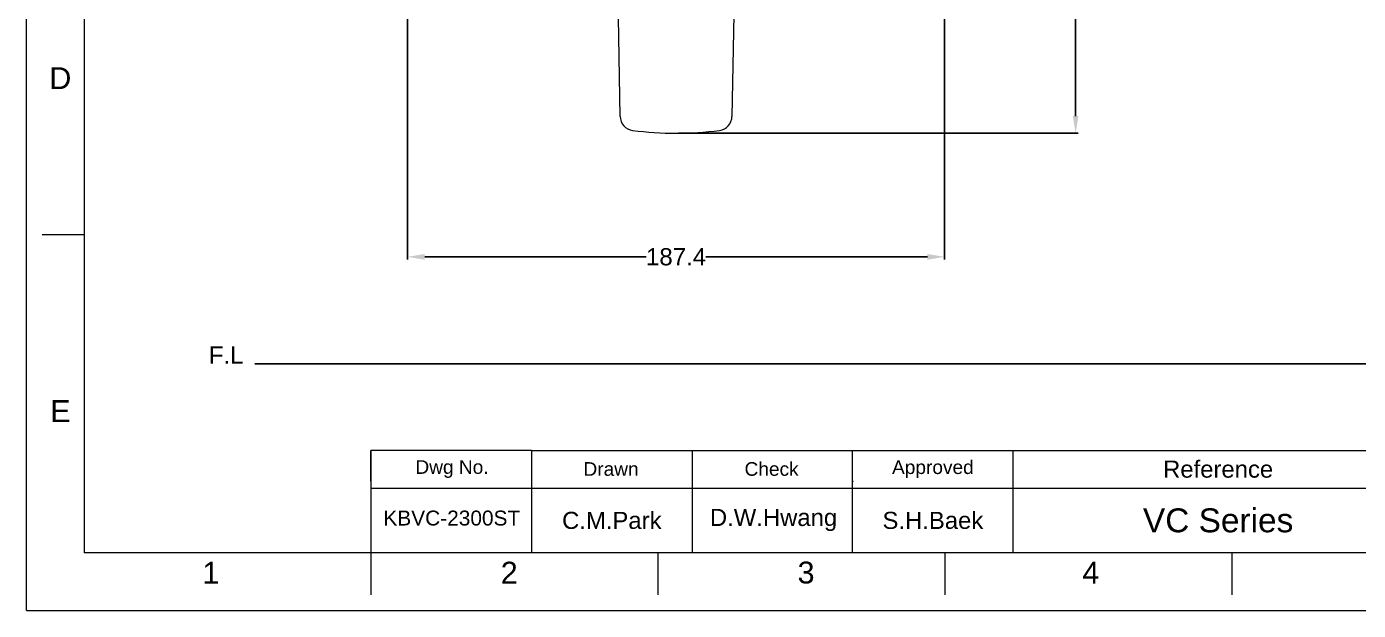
# Model space of a CAD drawing. Header units: millimetres. Extents: x 14295 to 15136, y 4961 to 5556.
# Drawn here: x 14295.3 to 14760, y 4960.9 to 5164.5 of the extents above; entities that cross this region are included whole.
import ezdxf
from ezdxf.enums import TextEntityAlignment as Align

# ---------------------------------------------------------------- set-up
doc = ezdxf.new("R2010")
doc.units = ezdxf.units.MM
doc.layers.add('DIM', color=3, linetype='Continuous', lineweight=9)
doc.layers.add('FORM', color=7, linetype='Continuous', lineweight=13)
doc.layers.add('TEXT', color=2, linetype='Continuous')
doc.layers.add('벽', color=2, linetype='Continuous')
doc.styles.get("Standard").update_dxf_attribs({"font": 'arial.ttf'})
doc.dimstyles.new('겸용-샤워욕조용1', dxfattribs={"dimscale": 0.6, "dimtxt": 10, "dimasz": 10, "dimexe": 1.5, "dimexo": 1.5, "dimgap": 1, "dimtad": 0, "dimtih": 1, "dimtoh": 1, "dimdec": 1, "dimdsep": 46, "dimtxsty": 'Standard', "dimcen": 2.5, "dimclrd": 5, "dimclre": 5, "dimclrt": 5, "dimadec": 1, "dimazin": 2, "dimtfac": 1, "dimtdec": 1, "dimtmove": 0, "dimatfit": 3, "dimfxl": 1.25, "dimarcsym": 0})

# ---------------------------------------------------------------- blocks, each defined once
blk = doc.blocks.new('*D1')
at = {"layer": 'Defpoints', "color": 0, "transparency": 16777216}
for p in [(14428.22, 5284.53), (14615.61, 5284.01), (14615.61, 5084.17)]:
    blk.add_point(p, dxfattribs=at)
at = {"layer": 'DIM', "color": 5, "lineweight": -2, "transparency": 16777216}
for p, q in [((14428.22, 5283.63), (14428.22, 5083.27)), ((14615.61, 5283.11), (14615.61, 5083.27)), ((14434.22, 5084.17), (14511.49, 5084.17)), ((14609.61, 5084.17), (14532.35, 5084.17))]:
    blk.add_line(p, q, dxfattribs=at)
at = {"layer": 'DIM', "color": 5, "transparency": 16777216}
for points in [[(14434.22, 5085.17), (14434.22, 5083.17), (14428.22, 5084.17)], [(14609.61, 5085.17), (14609.61, 5083.17), (14615.61, 5084.17)]]:
    blk.add_solid(points, dxfattribs=at)
at = {"layer": 'DIM', "color": 5, "transparency": 16777216, "insert": (14521.92, 5084.17), "char_height": 6, "attachment_point": 5}
blk.add_mtext('187.4', dxfattribs=at)
blk = doc.blocks.new('*D10')
at = {"layer": 'Defpoints', "color": 0, "transparency": 16777216}
for p in [(14623.93, 5344.11), (14661.35, 5344.11), (14521.93, 5127.31)]:
    blk.add_point(p, dxfattribs=at)
at = {"layer": 'DIM', "color": 5, "lineweight": -2, "transparency": 16777216}
for p, q in [((14624.83, 5344.11), (14662.25, 5344.11)), ((14661.35, 5338.11), (14661.35, 5239.37)), ((14661.35, 5133.31), (14661.35, 5232.04)), ((14522.83, 5127.31), (14662.25, 5127.31))]:
    blk.add_line(p, q, dxfattribs=at)
at = {"layer": 'DIM', "color": 5, "transparency": 16777216}
for points in [[(14660.35, 5338.11), (14662.35, 5338.11), (14661.35, 5344.11)], [(14660.35, 5133.31), (14662.35, 5133.31), (14661.35, 5127.31)]]:
    blk.add_solid(points, dxfattribs=at)
at = {"layer": 'DIM', "color": 5, "transparency": 16777216, "insert": (14661.35, 5235.71), "char_height": 6, "attachment_point": 5}
blk.add_mtext('216.8', dxfattribs=at)

msp = doc.modelspace()

# ---------------------------------------------------------------- linework, layer by layer
at = {"linetype": 'Continuous', "lineweight": 18}
for p, q in [((14502.43, 5133.18), (14501.62, 5180.39)), ((14542.24, 5180.39), (14541.43, 5133.18))]:
    msp.add_line(p, q, dxfattribs=at)
for centre, radius, start, end in [((14507.42, 5133.26), 5, 180.9824, 262.4509), ((14536.43, 5133.26), 5, 277.5491, 359.0176), ((14521.93, 5242.68), 115.38, 262.4509, 270), ((14521.93, 5242.68), 115.38, 270, 277.5491)]:
    msp.add_arc(centre, radius, start, end, dxfattribs=at)
at = {"layer": 'FORM', "color": 7, "linetype": 'Continuous'}
for p, q in [((14295.33, 4960.85), (14295.33, 5555.56)), ((14315.36, 5535.53), (14315.36, 4980.88)), ((14315.36, 5091.81), (14300.8, 5091.81)), ((14471.49, 5016.63), (14415.47, 5016.63)), ((14415.47, 5016.63), (14415.47, 4980.88)), ((14415.47, 5005.91), (14415.47, 5016.63)), ((15116.31, 4980.88), (14315.36, 4980.88)), ((14415.47, 4980.88), (14415.47, 4966.32)), ((14515.59, 4980.88), (14515.59, 4966.32)), ((14615.71, 4980.88), (14615.71, 4966.32)), ((14715.83, 4980.88), (14715.83, 4966.32)), ((14295.33, 4960.85), (15136.33, 4960.85))]:
    msp.add_line(p, q, dxfattribs=at)
at = {"layer": 'FORM'}
for p, q in [((14471.49, 5016.63), (15116.31, 5016.63)), ((14471.49, 5016.63), (14471.49, 4980.88)), ((14527.51, 5016.63), (14527.51, 4980.88)), ((14583.53, 4980.88), (14583.53, 5016.63)), ((14639.55, 4980.88), (14639.55, 5016.63)), ((14415.47, 5003.52), (14973.28, 5003.52))]:
    msp.add_line(p, q, dxfattribs=at)
at = {"layer": 'TEXT'}
msp.add_point((14583.53, 5005.91), dxfattribs=at)
at = {"layer": '벽'}
msp.add_line((14374.96, 5046.91), (15052.81, 5046.91), dxfattribs=at)

# ---------------------------------------------------------------- texts
at = {"layer": 'FORM', "char_height": 7.63, "attachment_point": 5}
for s, width, insert in [('D', 10.0119, (14307.09, 5146.5)), ('E', 10.0119, (14307.09, 5030.39)), ('1', 50.0595, (14359.64, 4973.99)), ('2', 50.0595, (14463.72, 4973.99)), ('3', 50.0595, (14567.28, 4973.99)), ('4', 50.0595, (14666.63, 4973.99))]:
    msp.add_mtext_dynamic_manual_height_columns(s, width=width, gutter_width=12.51, heights=[0], dxfattribs=dict(at, insert=insert))
at = {"layer": 'TEXT', "attachment_point": 5}
for s, width, gutter_width, insert, char_height in [('Dwg No.', 56.019, 29.8, (14443.75, 5010.14), 4.768), ('Drawn', 56.019, 29.8, (14499.24, 5010.14), 4.768), ('Check', 56.019, 29.8, (14555.26, 5010.14), 4.768), ('Approved', 56.019, 29.8, (14611.54, 5010.08), 4.768), ('Reference', 143.0272, 29.8, (14711.06, 5010.08), 5.959), ('KBVC-2300ST', 48.9784, 26.05, (14443.68, 4993.02), 5.2105), ('C.M.Park', 56.019, 29.8, (14499.5, 4992.2), 5.959), ('D.W.Hwang', 56.019, 29.8, (14555.94, 4992.37), 5.959), ('S.H.Baek', 56.019, 29.8, (14611.54, 4992.2), 5.959), ('VC Series', 143.0272, 29.8, (14711.06, 4992.2), 8.343)]:
    msp.add_mtext_dynamic_manual_height_columns(s, width=width, gutter_width=gutter_width, heights=[0], dxfattribs=dict(at, insert=insert, char_height=char_height))
at = {"layer": '벽'}
msp.add_text('F.L', height=6, dxfattribs=at).set_placement((14364.96, 5049.91), align=Align.MIDDLE_CENTER)

# ---------------------------------------------------------------- dimensions: what is measured, and where the dimension line sits
at = {"layer": 'DIM', "color": 1}
dim = msp.add_linear_dim(base=(14661.35, 5344.11), p1=(14521.93, 5127.31), p2=(14623.93, 5344.11), angle=90, dimstyle='겸용-샤워욕조용1', dxfattribs=at)
dim.commit()
dim.dimension.update_dxf_attribs({"geometry": '*D10', "text_midpoint": (14661.35, 5235.71)})
dim = msp.add_linear_dim(base=(14615.61, 5084.17), p1=(14428.22, 5284.53), p2=(14615.61, 5284.01), dimstyle='겸용-샤워욕조용1', dxfattribs=at)
dim.commit()
dim.dimension.update_dxf_attribs({"geometry": '*D1', "text_midpoint": (14521.92, 5084.17)})

doc.saveas('drawing.dxf')
